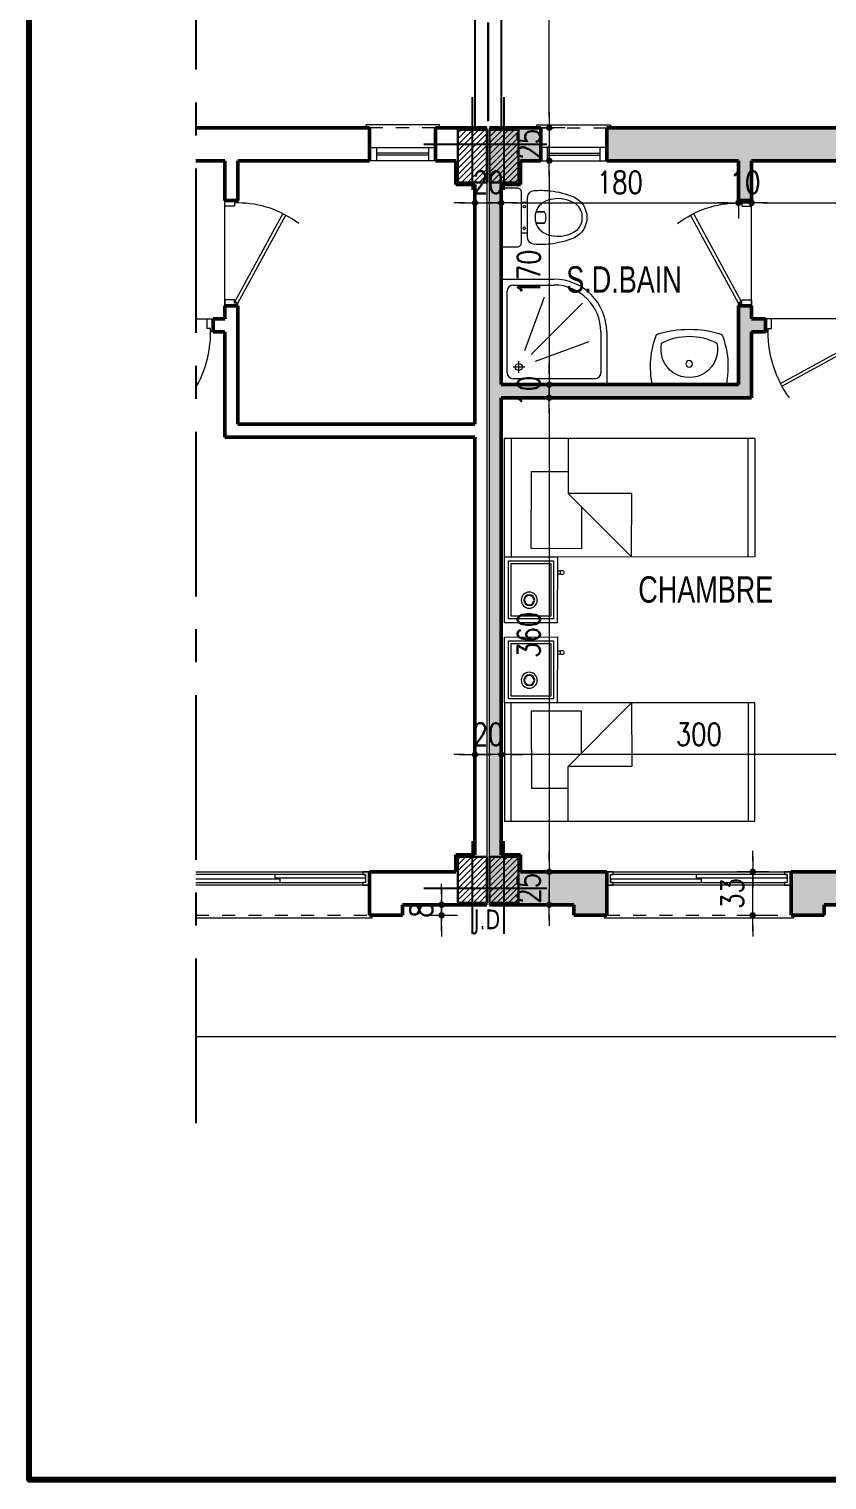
# Model space of a CAD drawing. Header units: millimetres. Extents: x 906 to 2589, y -1235 to -637.
# Drawn here: x 2543.18 to 2549.24, y -1234.88 to -1223.86 of the extents above; entities that cross this region are included whole.
import ezdxf

# ---------------------------------------------------------------- set-up
doc = ezdxf.new("R2010")
doc.units = ezdxf.units.MM
doc.linetypes.add('AXES', pattern=[2, 1.25, -0.25, 0.25, -0.25])
doc.linetypes.add('HIDDEN', pattern=[0.375, 0.25, -0.125])
doc.layers.get('DEFPOINTS').update_dxf_attribs({"color": 255, "lineweight": 13})
for name, color, linetype, lineweight in [('A-signe', 7, 'Continuous', 9), ('APPUITS', 7, 'Continuous', 18), ('AXE LIMITE', 1, 'AXES', 30), ('DIM.', 4, 'Continuous', 25), ('Extracteur cuisine 300m3', 7, 'Continuous', 20), ('interrompu', 7, 'HIDDEN', 15), ('MENUISERIE', 7, 'Continuous', 13), ('MEUBLE', 35, 'Continuous', 15), ('MUR 0.2', 7, 'Continuous', 20), ('MUR 0.25', 7, 'Continuous', 25), ('MUR 0.5', 7, 'Continuous', 50), ('mur 0.8', 7, 'Continuous', 80), ('POTEAUX ARCH', 7, 'Continuous', 30), ('POTEAUX HACHURE', 7, 'Continuous', 15), ('REVERS D EAU', 7, 'Continuous', 13), ('SANITAIRE', 7, 'Continuous', 15), ('TEXTE', 7, 'Continuous', 20)]:
    doc.layers.add(name, color=color, linetype=linetype, lineweight=lineweight)
doc.layers.add('AXE', color=7, linetype='AXES')
doc.layers.add('teinte 5', color=200, linetype='Continuous')
doc.styles.add('atef', font='romans.shx', dxfattribs={"width": 0.8})
doc.styles.add('COTE', font='verdana.ttf', dxfattribs={"width": 0.7})
doc.styles.add('STYLE4', font='swisscl.ttf')
doc.dimstyles.new('COTEXT', dxfattribs={"dimscale": 0, "dimtxt": 0.17, "dimasz": 0.08, "dimexe": 0.015, "dimexo": 0.015, "dimgap": 0.07, "dimtad": 1, "dimdec": 0, "dimlfac": 100, "dimzin": 0, "dimdsep": 46, "dimtxsty": 'atef', "dimblk": 'SIG2', "dimcen": 0.15, "dimse1": 1, "dimse2": 1, "dimclrd": 256, "dimclre": 6, "dimclrt": 2, "dimadec": 0, "dimazin": 0, "dimtfac": 0.5, "dimtdec": 0, "dimtix": 1, "dimtmove": 2, "dimatfit": 1, "dimldrblk": 'SIG2', "dimfxl": 0.18, "dimtolj": 1, "dimtzin": 0, "dimlwd": 18, "dimarcsym": 0})

# ---------------------------------------------------------------- blocks, each defined once
blk = doc.blocks.new('PORTE 0.90')
at = {"layer": 'MENUISERIE'}
for points in [[(-0.786, 0.391), (-0.033, -0.022), (-0.02, 0), (-0.774, 0.413)], [(-0.9, 0), (-0.88, 0), (-0.88, -0.025), (-0.855, -0.025), (-0.855, -0.1), (-0.9, -0.1)], [(0, 0), (-0.02, 0), (-0.02, -0.025), (-0.045, -0.025), (-0.045, -0.1), (0, -0.1)]]:
    blk.add_lwpolyline(points, dxfattribs=at)
blk.add_arc((-0.02, 0), 0.86, 144.3645, 180, dxfattribs=at)
blk = doc.blocks.new('P - 0.80')
at = {"layer": 'MENUISERIE'}
for points in [[(-0.699, 0.341), (-0.033, -0.022), (-0.02, 0), (-0.688, 0.363)], [(-0.8, 0), (-0.78, 0), (-0.78, -0.025), (-0.755, -0.025), (-0.755, -0.1), (-0.8, -0.1)], [(0, 0), (-0.02, 0), (-0.02, -0.025), (-0.045, -0.025), (-0.045, -0.1), (0, -0.1)]]:
    blk.add_lwpolyline(points, dxfattribs=at)
blk.add_arc((-0.02, 0), 0.76, 142.5454, 180, dxfattribs=at)
blk = doc.blocks.new('SIG2')
at = {"layer": 'A-signe'}
for p, q in [((0, 1.5), (0, 0.5)), ((-1.5, 0), (-0.5, 0)), ((-0.5, 0), (0.5, 0)), ((0, 0.5), (0, -0.5)), ((0.5, 0), (1.5, 0)), ((0, -0.5), (0, -1.5))]:
    blk.add_line(p, q, dxfattribs=at)
at = {"layer": 'A-signe', "const_width": 0.3}
blk.add_lwpolyline([(-0.15, 0, 1), (0.15, 0, 1)], format="xyb", close=True, dxfattribs=at)
blk = doc.blocks.new('*D1189')
at = {"layer": 'DEFPOINTS', "color": 0, "transparency": 16777216}
for p in [(2546.938, -1224.614), (2547.012, -1224.864), (2547.127, -1224.864)]:
    blk.add_point(p, dxfattribs=at)
at = {"layer": 'DIM.', "lineweight": 18, "transparency": 16777216}
for p, q in [((2547.127, -1224.534), (2547.127, -1224.454)), ((2547.127, -1224.614), (2547.127, -1224.864)), ((2547.127, -1224.944), (2547.127, -1225.024))]:
    blk.add_line(p, q, dxfattribs=at)
at = {"layer": 'DIM.', "lineweight": 18, "transparency": 16777216, "xscale": 0.08, "yscale": 0.08, "zscale": 0.08}
for p, rotation in [((2547.127, -1224.614), 270), ((2547.127, -1224.864), 90)]:
    blk.add_blockref('SIG2', p, dxfattribs=dict(at, rotation=rotation))
at = {"layer": 'DIM.', "color": 2, "transparency": 16777216, "insert": (2546.972, -1224.739), "char_height": 0.17, "attachment_point": 5, "rotation": 90, "style": 'atef'}
blk.add_mtext('\\A1;25', dxfattribs=at)
blk = doc.blocks.new('*D1190')
at = {"layer": 'DEFPOINTS', "color": 0, "transparency": 16777216}
for p in [(2547.012, -1224.864), (2546.763, -1226.564), (2547.127, -1226.564)]:
    blk.add_point(p, dxfattribs=at)
at = {"layer": 'DIM.', "lineweight": 18, "transparency": 16777216}
blk.add_line((2547.127, -1224.944), (2547.127, -1226.484), dxfattribs=at)
at = {"layer": 'DIM.', "lineweight": 18, "transparency": 16777216, "xscale": 0.08, "yscale": 0.08, "zscale": 0.08}
for p, rotation in [((2547.127, -1224.864), 90), ((2547.127, -1226.564), 270)]:
    blk.add_blockref('SIG2', p, dxfattribs=dict(at, rotation=rotation))
at = {"layer": 'DIM.', "color": 2, "transparency": 16777216, "insert": (2546.972, -1225.714), "char_height": 0.17, "attachment_point": 5, "rotation": 90, "style": 'atef'}
blk.add_mtext('\\A1;170', dxfattribs=at)
blk = doc.blocks.new('*D1073')
at = {"layer": 'DEFPOINTS', "color": 0, "transparency": 16777216}
for p in [(2546.811, -1226.564), (2546.84, -1226.664), (2547.127, -1226.664)]:
    blk.add_point(p, dxfattribs=at)
at = {"layer": 'DIM.', "lineweight": 18, "transparency": 16777216}
for p, q in [((2547.127, -1226.484), (2547.127, -1226.404)), ((2547.127, -1226.564), (2547.127, -1226.664)), ((2547.127, -1226.744), (2547.127, -1226.824))]:
    blk.add_line(p, q, dxfattribs=at)
at = {"layer": 'DIM.', "lineweight": 18, "transparency": 16777216, "xscale": 0.08, "yscale": 0.08, "zscale": 0.08}
for p, rotation in [((2547.127, -1226.564), 270), ((2547.127, -1226.664), 90)]:
    blk.add_blockref('SIG2', p, dxfattribs=dict(at, rotation=rotation))
at = {"layer": 'DIM.', "color": 2, "transparency": 16777216, "insert": (2546.972, -1226.614), "char_height": 0.17, "attachment_point": 5, "rotation": 90, "style": 'atef'}
blk.add_mtext('\\A1;10', dxfattribs=at)
blk = doc.blocks.new('*D1074')
at = {"layer": 'DEFPOINTS', "color": 0, "transparency": 16777216}
for p in [(2546.752, -1226.664), (2547.127, -1230.264), (2547.127, -1230.264)]:
    blk.add_point(p, dxfattribs=at)
at = {"layer": 'DIM.', "lineweight": 18, "transparency": 16777216}
blk.add_line((2547.127, -1226.744), (2547.127, -1230.184), dxfattribs=at)
at = {"layer": 'DIM.', "lineweight": 18, "transparency": 16777216, "xscale": 0.08, "yscale": 0.08, "zscale": 0.08}
for p, rotation in [((2547.127, -1226.664), 90), ((2547.127, -1230.264), 270)]:
    blk.add_blockref('SIG2', p, dxfattribs=dict(at, rotation=rotation))
at = {"layer": 'DIM.', "color": 2, "transparency": 16777216, "insert": (2546.972, -1228.464), "char_height": 0.17, "attachment_point": 5, "rotation": 90, "style": 'atef'}
blk.add_mtext('\\A1;360', dxfattribs=at)
blk = doc.blocks.new('*D1075')
at = {"layer": 'DEFPOINTS', "color": 0, "transparency": 16777216}
for p in [(2547.127, -1230.264), (2547.127, -1230.514), (2547.273, -1230.514)]:
    blk.add_point(p, dxfattribs=at)
at = {"layer": 'DIM.', "lineweight": 18, "transparency": 16777216}
for p, q in [((2547.127, -1230.184), (2547.127, -1230.104)), ((2547.127, -1230.264), (2547.127, -1230.514)), ((2547.127, -1230.594), (2547.127, -1230.674))]:
    blk.add_line(p, q, dxfattribs=at)
at = {"layer": 'DIM.', "lineweight": 18, "transparency": 16777216, "xscale": 0.08, "yscale": 0.08, "zscale": 0.08}
for p, rotation in [((2547.127, -1230.264), 270), ((2547.127, -1230.514), 90)]:
    blk.add_blockref('SIG2', p, dxfattribs=dict(at, rotation=rotation))
at = {"layer": 'DIM.', "color": 2, "transparency": 16777216, "insert": (2546.972, -1230.389), "char_height": 0.17, "attachment_point": 5, "rotation": 90, "style": 'atef'}
blk.add_mtext('\\A1;25', dxfattribs=at)
blk = doc.blocks.new('*D1076')
at = {"layer": 'DEFPOINTS', "color": 0, "transparency": 16777216}
for p in [(2546.013, -1230.594), (2546.31, -1230.594), (2546.543, -1230.514)]:
    blk.add_point(p, dxfattribs=at)
at = {"layer": 'DIM.', "lineweight": 18, "transparency": 16777216}
for p, q in [((2546.31, -1230.434), (2546.31, -1230.354)), ((2546.31, -1230.514), (2546.31, -1230.594)), ((2546.31, -1230.674), (2546.31, -1230.754))]:
    blk.add_line(p, q, dxfattribs=at)
at = {"layer": 'DIM.', "lineweight": 18, "transparency": 16777216, "xscale": 0.08, "yscale": 0.08, "zscale": 0.08}
for p, rotation in [((2546.31, -1230.514), 270), ((2546.31, -1230.594), 90)]:
    blk.add_blockref('SIG2', p, dxfattribs=dict(at, rotation=rotation))
at = {"layer": 'DIM.', "color": 2, "transparency": 16777216, "insert": (2546.155, -1230.554), "char_height": 0.17, "attachment_point": 5, "rotation": 90, "style": 'atef'}
blk.add_mtext('\\A1;8', dxfattribs=at)
blk = doc.blocks.new('*D1086')
at = {"layer": 'DEFPOINTS', "color": 0, "transparency": 16777216}
for p in [(2546.763, -1229.374), (2546.763, -1229.642), (2549.763, -1230.166)]:
    blk.add_point(p, dxfattribs=at)
at = {"layer": 'DIM.', "lineweight": 18, "transparency": 16777216}
blk.add_line((2549.683, -1229.374), (2546.843, -1229.374), dxfattribs=at)
at = {"layer": 'DIM.', "lineweight": 18, "transparency": 16777216, "xscale": 0.08, "yscale": 0.08, "zscale": 0.08, "rotation": 180}
blk.add_blockref('SIG2', (2546.763, -1229.374), dxfattribs=at)
at = {"layer": 'DIM.', "lineweight": 18, "transparency": 16777216, "xscale": 0.08, "yscale": 0.08, "zscale": 0.08}
blk.add_blockref('SIG2', (2549.763, -1229.374), dxfattribs=at)
at = {"layer": 'DIM.', "color": 2, "transparency": 16777216, "insert": (2548.263, -1229.219), "char_height": 0.17, "attachment_point": 5, "style": 'atef'}
blk.add_mtext('\\A1;300', dxfattribs=at)
blk = doc.blocks.new('*D1087')
at = {"layer": 'DEFPOINTS', "color": 0, "transparency": 16777216}
for p in [(2546.563, -1229.374), (2546.563, -1229.661), (2546.763, -1229.642)]:
    blk.add_point(p, dxfattribs=at)
at = {"layer": 'DIM.', "lineweight": 18, "transparency": 16777216}
for p, q in [((2546.483, -1229.374), (2546.403, -1229.374)), ((2546.763, -1229.374), (2546.563, -1229.374)), ((2546.843, -1229.374), (2546.923, -1229.374))]:
    blk.add_line(p, q, dxfattribs=at)
at = {"layer": 'DIM.', "lineweight": 18, "transparency": 16777216, "xscale": 0.08, "yscale": 0.08, "zscale": 0.08}
blk.add_blockref('SIG2', (2546.563, -1229.374), dxfattribs=at)
at = {"layer": 'DIM.', "lineweight": 18, "transparency": 16777216, "xscale": 0.08, "yscale": 0.08, "zscale": 0.08, "rotation": 180}
blk.add_blockref('SIG2', (2546.763, -1229.374), dxfattribs=at)
at = {"layer": 'DIM.', "color": 2, "transparency": 16777216, "insert": (2546.663, -1229.219), "char_height": 0.17, "attachment_point": 5, "style": 'atef'}
blk.add_mtext('\\A1;20', dxfattribs=at)
blk = doc.blocks.new('L.MAIN 56-46')
at = {"layer": 'SANITAIRE', "linetype": 'Continuous'}
blk.add_line((0, 0), (0, 0.56), dxfattribs=at)
blk.add_circle((-0.157, 0.28), 0.025, dxfattribs=at)
for centre, radius, start, end in [((-0.136, -0.105), 0.679, 78.4082, 111.1055), ((0.39, 0.28), 0.81, 162.1661, 197.8338), ((0.079, 0.28), 0.446, 151.9275, 208.0725), ((-0.268, 0.28), 0.215, 257.3196, 102.6804), ((-0.136, 0.66), 0.674, 248.7374, 281.6753)]:
    blk.add_arc(centre, radius, start, end, dxfattribs=at)
blk = doc.blocks.new('CUVETTE -2')
at = {"layer": 'SANITAIRE'}
for p, q in [((0.109, 0.15), (0.109, 0.2)), ((0.341, 0.15), (0.341, 0.2))]:
    blk.add_line(p, q, dxfattribs=at)
at = {"layer": 'SANITAIRE', "flags": 128}
for points in [[(0.068, 0.55, -0.290899), (0.225, 0.65)], [(0.125, 0.568, 0.259575), (0.102, 0.335)], [(0.225, 0.615, 0.251168), (0.125, 0.568)], [(0.225, 0.65, -0.290899), (0.382, 0.55)], [(0.325, 0.568, 0.251168), (0.225, 0.615)], [(0.348, 0.335, 0.259575), (0.325, 0.568)], [(0.023, 0.37, -0.068521), (0.068, 0.55)], [(0.382, 0.55, -0.068521), (0.427, 0.37)], [(0.021, 0.246, -0.05039), (0.023, 0.37)], [(0.102, 0.335, 0.300692), (0.225, 0.256)], [(0.225, 0.256, 0.300692), (0.348, 0.335)], [(0.427, 0.37, -0.05039), (0.429, 0.246)], [(0.379, 0.2), (0.071, 0.2, -0.39005), (0.021, 0.246)], [(0.429, 0.246, -0.39005), (0.379, 0.2)], [(0.45, 0), (0, 0), (0, 0.12, -0.414214), (0.03, 0.15)], [(0.03, 0.15), (0.42, 0.15, -0.414214), (0.45, 0.12)]]:
    blk.add_lwpolyline(points, format="xyb", dxfattribs=at)
at = {"layer": 'SANITAIRE'}
for points in [[(0.182, 0.329), (0.182, 0.329), (0.182, 0.262), (0.182, 0.262)], [(0.268, 0.329), (0.268, 0.329), (0.268, 0.262), (0.268, 0.262)]]:
    blk.add_lwpolyline(points, close=True, dxfattribs=at)
at = {"layer": 'SANITAIRE', "flags": 128}
blk.add_lwpolyline([(0.45, 0.12), (0.45, 0)], dxfattribs=at)
at = {"layer": 'SANITAIRE'}
for centre in [(0.143, 0.175), (0.307, 0.175)]:
    blk.add_circle(centre, 0.00977, dxfattribs=at)
blk.add_arc((0.225, 0.246), 0.0937, 62.6078, 117.3922, dxfattribs=at)
blk = doc.blocks.new('douche-2')
at = {"color": 0, "linetype": 'ByBlock'}
for p, q in [((0.044, -0.711), (0.044, -0.089)), ((0.089, -0.044), (0.711, -0.044)), ((0.133, -0.178), (0.133, -0.089)), ((0.756, -0.089), (0.756, -0.4)), ((0.089, -0.133), (0.178, -0.133)), ((0.259, -0.179), (0.667, -0.327)), ((0.179, -0.259), (0.327, -0.667)), ((0.228, -0.228), (0.617, -0.617)), ((0.4, -0.756), (0.089, -0.756))]:
    blk.add_line(p, q, dxfattribs=at)
at = {"color": 0}
blk.add_lwpolyline([(0.4, -0.8), (0, -0.8), (0, 0), (0.8, 0), (0.8, -0.4)], dxfattribs=at)
at = {"color": 0, "linetype": 'ByBlock'}
blk.add_circle((0.133, -0.133), 0.0267, dxfattribs=at)
for centre, radius, start, end in [((0.089, -0.089), 0.0444, 90, 180), ((0.711, -0.089), 0.0444, 0, 90), ((0.4, -0.4), 0.356, 270, 0), ((0.4, -0.4), 0.4, 270, 0), ((0.089, -0.711), 0.0444, 180, 270)]:
    blk.add_arc(centre, radius, start, end, dxfattribs=at)
blk = doc.blocks.new('*D1145')
at = {"layer": 'DEFPOINTS', "color": 0, "transparency": 16777216}
for p in [(2546.563, -1225.044), (2546.763, -1225.044), (2546.763, -1225.184)]:
    blk.add_point(p, dxfattribs=at)
at = {"layer": 'DIM.', "lineweight": 18, "transparency": 16777216}
for p, q in [((2546.483, -1225.184), (2546.403, -1225.184)), ((2546.563, -1225.184), (2546.763, -1225.184)), ((2546.843, -1225.184), (2546.923, -1225.184))]:
    blk.add_line(p, q, dxfattribs=at)
at = {"layer": 'DIM.', "lineweight": 18, "transparency": 16777216, "xscale": 0.08, "yscale": 0.08, "zscale": 0.08}
blk.add_blockref('SIG2', (2546.563, -1225.184), dxfattribs=at)
at = {"layer": 'DIM.', "lineweight": 18, "transparency": 16777216, "xscale": 0.08, "yscale": 0.08, "zscale": 0.08, "rotation": 180}
blk.add_blockref('SIG2', (2546.763, -1225.184), dxfattribs=at)
at = {"layer": 'DIM.', "color": 2, "transparency": 16777216, "insert": (2546.663, -1225.029), "char_height": 0.17, "attachment_point": 5, "style": 'atef'}
blk.add_mtext('\\A1;20', dxfattribs=at)
blk = doc.blocks.new('*D1278')
at = {"layer": 'DEFPOINTS', "color": 0, "transparency": 16777216}
for p in [(2548.563, -1224.864), (2546.763, -1225.044), (2548.563, -1225.184)]:
    blk.add_point(p, dxfattribs=at)
at = {"layer": 'DIM.', "lineweight": 18, "transparency": 16777216}
blk.add_line((2546.843, -1225.184), (2548.483, -1225.184), dxfattribs=at)
at = {"layer": 'DIM.', "lineweight": 18, "transparency": 16777216, "xscale": 0.08, "yscale": 0.08, "zscale": 0.08, "rotation": 180}
blk.add_blockref('SIG2', (2546.763, -1225.184), dxfattribs=at)
at = {"layer": 'DIM.', "lineweight": 18, "transparency": 16777216, "xscale": 0.08, "yscale": 0.08, "zscale": 0.08}
blk.add_blockref('SIG2', (2548.563, -1225.184), dxfattribs=at)
at = {"layer": 'DIM.', "color": 2, "transparency": 16777216, "insert": (2547.663, -1225.029), "char_height": 0.17, "attachment_point": 5, "style": 'atef'}
blk.add_mtext('\\A1;180', dxfattribs=at)
blk = doc.blocks.new('*D1279')
at = {"layer": 'DEFPOINTS', "color": 0, "transparency": 16777216}
for p in [(2548.563, -1224.864), (2548.663, -1224.864), (2548.663, -1225.184)]:
    blk.add_point(p, dxfattribs=at)
at = {"layer": 'DIM.', "lineweight": 18, "transparency": 16777216}
for p, q in [((2548.483, -1225.184), (2548.403, -1225.184)), ((2548.563, -1225.184), (2548.663, -1225.184)), ((2548.743, -1225.184), (2548.823, -1225.184))]:
    blk.add_line(p, q, dxfattribs=at)
at = {"layer": 'DIM.', "lineweight": 18, "transparency": 16777216, "xscale": 0.08, "yscale": 0.08, "zscale": 0.08}
blk.add_blockref('SIG2', (2548.563, -1225.184), dxfattribs=at)
at = {"layer": 'DIM.', "lineweight": 18, "transparency": 16777216, "xscale": 0.08, "yscale": 0.08, "zscale": 0.08, "rotation": 180}
blk.add_blockref('SIG2', (2548.663, -1225.184), dxfattribs=at)
at = {"layer": 'DIM.', "color": 2, "transparency": 16777216, "insert": (2548.613, -1225.029), "char_height": 0.17, "attachment_point": 5, "style": 'atef'}
blk.add_mtext('\\A1;10', dxfattribs=at)
blk = doc.blocks.new('*D1280')
at = {"layer": 'DEFPOINTS', "color": 0, "transparency": 16777216}
for p in [(2548.663, -1224.864), (2553.517, -1224.864), (2553.517, -1225.184)]:
    blk.add_point(p, dxfattribs=at)
at = {"layer": 'DIM.', "lineweight": 18, "transparency": 16777216}
blk.add_line((2548.743, -1225.184), (2553.437, -1225.184), dxfattribs=at)
at = {"layer": 'DIM.', "lineweight": 18, "transparency": 16777216, "xscale": 0.08, "yscale": 0.08, "zscale": 0.08, "rotation": 180}
blk.add_blockref('SIG2', (2548.663, -1225.184), dxfattribs=at)
at = {"layer": 'DIM.', "lineweight": 18, "transparency": 16777216, "xscale": 0.08, "yscale": 0.08, "zscale": 0.08}
blk.add_blockref('SIG2', (2553.517, -1225.184), dxfattribs=at)
at = {"layer": 'DIM.', "color": 2, "transparency": 16777216, "insert": (2551.09, -1225.029), "char_height": 0.17, "attachment_point": 5, "style": 'atef'}
blk.add_mtext('\\A1;485', dxfattribs=at)
blk = doc.blocks.new('*D1291')
at = {"layer": 'DEFPOINTS', "color": 0, "transparency": 16777216}
for p in [(2548.672, -1230.264), (2548.672, -1230.264), (2548.672, -1230.594)]:
    blk.add_point(p, dxfattribs=at)
at = {"layer": 'DIM.', "lineweight": 18, "transparency": 16777216}
for p, q in [((2548.672, -1230.184), (2548.672, -1230.104)), ((2548.672, -1230.594), (2548.672, -1230.264)), ((2548.672, -1230.674), (2548.672, -1230.754))]:
    blk.add_line(p, q, dxfattribs=at)
at = {"layer": 'DIM.', "lineweight": 18, "transparency": 16777216, "xscale": 0.08, "yscale": 0.08, "zscale": 0.08}
for p, rotation in [((2548.672, -1230.264), 270), ((2548.672, -1230.594), 90)]:
    blk.add_blockref('SIG2', p, dxfattribs=dict(at, rotation=rotation))
at = {"layer": 'DIM.', "color": 2, "transparency": 16777216, "insert": (2548.517, -1230.429), "char_height": 0.17, "attachment_point": 5, "rotation": 90, "style": 'atef'}
blk.add_mtext('\\A1;33', dxfattribs=at)
blk = doc.blocks.new('A$C4AA77CC6')
at = {"linetype": 'ByBlock'}
for p, q in [((1.123, 2.065), (0, 0.532)), ((1.093, 2.024), (1.819, 1.492)), ((1.849, 1.533), (1.123, 2.065)), ((1.849, 1.533), (0.726, 0)), ((0.57, 1.31), (0.96, 1.025)), ((0.674, 0.636), (0.57, 1.31)), ((0.96, 1.025), (0.674, 0.636)), ((0.396, 0.966), (0.171, 0.658)), ((0.653, 0.778), (0.396, 0.966)), ((0.756, 0.041), (0.03, 0.573)), ((0.171, 0.658), (0.643, 0.313)), ((1.011, 0.389), (0.674, 0.636)), ((0, 0.532), (0.726, 0)), ((0.643, 0.313), (0.808, 0.538))]:
    blk.add_line(p, q, dxfattribs=at)
blk = doc.blocks.new('A$C209961D1')
at = {"linetype": 'ByBlock'}
for p, q in [((0.236, 0.618), (0, 0.295)), ((0.243, 0.576), (0.042, 0.302)), ((0.64, 0.323), (0.236, 0.618)), ((0.598, 0.316), (0.243, 0.576)), ((0.247, 0.548), (0.07, 0.306)), ((0.57, 0.312), (0.247, 0.548)), ((0.55, 0.419), (0.568, 0.406)), ((0, 0.295), (0.403, 0)), ((0.042, 0.302), (0.397, 0.042)), ((0.07, 0.306), (0.393, 0.07)), ((0.393, 0.07), (0.57, 0.312)), ((0.397, 0.042), (0.598, 0.316)), ((0.403, 0), (0.64, 0.323))]:
    blk.add_line(p, q, dxfattribs=at)
for radius in [0.061, 0.041, 0.036]:
    blk.add_circle((0.249, 0.345), radius, dxfattribs=at)
for centre, radius, start, end in [((0.529, 0.426), 0.0216, 269.7237, 342.5351), ((0.565, 0.421), 0.0157, 280.3371, 187.2282), ((0.58, 0.388), 0.0216, 125.0302, 197.8416)]:
    blk.add_arc(centre, radius, start, end, dxfattribs=at)
blk = doc.blocks.new('*D1179')
at = {"layer": 'DEFPOINTS', "color": 0, "transparency": 16777216}
for p in [(2547.127, -1220.714), (2548.421, -1220.714), (2548.421, -1224.614)]:
    blk.add_point(p, dxfattribs=at)
at = {"layer": 'DIM.', "lineweight": 18, "transparency": 16777216}
blk.add_line((2547.127, -1224.534), (2547.127, -1220.794), dxfattribs=at)
at = {"layer": 'DIM.', "lineweight": 18, "transparency": 16777216, "xscale": 0.08, "yscale": 0.08, "zscale": 0.08}
for p, rotation in [((2547.127, -1220.714), 90), ((2547.127, -1224.614), 270)]:
    blk.add_blockref('SIG2', p, dxfattribs=dict(at, rotation=rotation))
at = {"layer": 'DIM.', "color": 2, "transparency": 16777216, "insert": (2546.972, -1222.664), "char_height": 0.17, "attachment_point": 5, "rotation": 90, "style": 'atef'}
blk.add_mtext('\\A1;390', dxfattribs=at)

msp = doc.modelspace()

# ---------------------------------------------------------------- hatches: boundary and pattern name
at = {"layer": 'POTEAUX HACHURE'}
h = msp.add_hatch(dxfattribs=at)
h.set_pattern_fill('ANSI31', color=256, scale=0.01)
h.set_pattern_definition([(45, (1524.19713, -320.848652), (-0.0224506403, 0.0224506403), [])])
h.paths.add_polyline_path([(2546.653, -1224.629), (2546.433, -1224.629), (2546.433, -1225.029), (2546.653, -1225.029)])
h.paths.add_polyline_path([(2546.673, -1224.629), (2546.893, -1224.629), (2546.893, -1225.029), (2546.673, -1225.029)])
h = msp.add_hatch(dxfattribs=at)
h.set_pattern_fill('ANSI31', color=256, scale=0.01)
h.set_pattern_definition([(45, (1524.19713, -320.748652), (-0.0224506403, 0.0224506403), [])])
h.paths.add_polyline_path([(2546.653, -1230.499), (2546.433, -1230.499), (2546.433, -1230.149), (2546.653, -1230.149)])
h.paths.add_polyline_path([(2546.673, -1230.499), (2546.893, -1230.499), (2546.893, -1230.149), (2546.673, -1230.149)])
at = {"layer": 'teinte 5'}
h = msp.add_hatch(color=256, dxfattribs=at)
h.dxf.hatch_style = 1
h.paths.add_polyline_path([(2550.913, -1223.864), (2550.583, -1223.864), (2550.583, -1224.114), (2550.663, -1224.114), (2550.663, -1224.614), (2547.563, -1224.614), (2547.563, -1224.864), (2548.563, -1224.864), (2548.563, -1225.165), (2548.663, -1225.165), (2548.663, -1224.864), (2551.823, -1224.864), (2551.823, -1224.764), (2550.913, -1224.764)])
h = msp.add_hatch(color=256, dxfattribs=at)
h.dxf.hatch_style = 1
h.paths.add_polyline_path([(2547.563, -1230.264), (2546.908, -1230.264), (2546.908, -1230.134), (2546.763, -1230.134), (2546.763, -1226.664), (2548.663, -1226.664), (2548.663, -1226.164), (2548.769, -1226.164), (2548.769, -1226.064), (2548.663, -1226.064), (2548.663, -1225.965), (2548.563, -1225.965), (2548.563, -1226.564), (2546.763, -1226.564), (2546.763, -1225.044), (2546.908, -1225.044), (2546.908, -1224.864), (2547.063, -1224.864), (2547.063, -1224.614), (2546.673, -1224.614), (2546.673, -1230.514), (2547.313, -1230.514), (2547.313, -1230.594), (2547.563, -1230.594)])
h = msp.add_hatch(color=256, dxfattribs=at)
h.dxf.hatch_style = 1
h.paths.add_polyline_path([(2550.663, -1230.264), (2549.863, -1230.264), (2549.863, -1226.164), (2549.963, -1226.164), (2549.963, -1226.064), (2549.669, -1226.064), (2549.669, -1226.164), (2549.763, -1226.164), (2549.763, -1230.264), (2548.963, -1230.264), (2548.963, -1230.594), (2549.213, -1230.594), (2549.213, -1230.514), (2550.413, -1230.514), (2550.413, -1230.594), (2550.663, -1230.594)])

# ---------------------------------------------------------------- linework, layer by layer
at = {"layer": 'APPUITS'}
for points in [[(2546.293, -1224.614), (2546.293, -1224.591), (2545.735, -1224.591), (2545.735, -1224.614)], [(2547.033, -1224.614), (2547.033, -1224.591), (2547.591, -1224.591), (2547.591, -1224.614)], [(2544.443, -1230.614), (2545.783, -1230.614), (2545.783, -1230.594)], [(2547.543, -1230.594), (2547.543, -1230.614), (2548.983, -1230.614), (2548.983, -1230.594)]]:
    msp.add_lwpolyline(points, dxfattribs=at)
at = {"layer": 'AXE'}
for p, q in [((2546.543, -1224.381), (2546.543, -1225.084)), ((2546.783, -1224.381), (2546.783, -1225.084)), ((2546.175, -1224.739), (2546.868, -1224.739)), ((2546.415, -1224.739), (2547.108, -1224.739)), ((2546.543, -1230.031), (2546.543, -1230.734)), ((2546.783, -1230.031), (2546.783, -1230.734)), ((2546.175, -1230.389), (2546.868, -1230.389)), ((2546.415, -1230.389), (2547.108, -1230.389))]:
    msp.add_line(p, q, dxfattribs=at)
msp.add_lwpolyline([(2544.443, -1200.922), (2544.443, -1232.191)], dxfattribs=at)
at = {"layer": 'AXE LIMITE', "ltscale": 0.6}
msp.add_line((2546.663, -1216.614), (2546.663, -1224.615), dxfattribs=at)
at = {"layer": 'interrompu', "ltscale": 0.2}
for p, q in [((2546.263, -1224.614), (2545.763, -1224.614)), ((2547.063, -1224.614), (2547.563, -1224.614)), ((2544.443, -1230.594), (2545.763, -1230.594)), ((2547.563, -1230.594), (2548.963, -1230.594))]:
    msp.add_line(p, q, dxfattribs=at)
at = {"layer": 'MENUISERIE', "color": 2, "linetype": 'Continuous'}
for p, q in [((2546.263, -1224.864), (2545.763, -1224.864)), ((2545.765, -1224.764), (2546.263, -1224.764)), ((2545.815, -1224.764), (2545.815, -1224.864)), ((2546.213, -1224.807), (2545.815, -1224.807)), ((2546.213, -1224.822), (2545.815, -1224.822)), ((2546.213, -1224.864), (2546.213, -1224.764)), ((2547.56, -1224.764), (2547.063, -1224.764)), ((2547.063, -1224.864), (2547.563, -1224.864)), ((2547.113, -1224.864), (2547.113, -1224.764)), ((2547.113, -1224.807), (2547.511, -1224.807)), ((2547.113, -1224.822), (2547.511, -1224.822)), ((2547.511, -1224.764), (2547.511, -1224.864)), ((2544.443, -1230.264), (2545.763, -1230.264)), ((2547.563, -1230.264), (2548.963, -1230.264)), ((2545.713, -1230.284), (2544.443, -1230.284)), ((2544.443, -1230.344), (2545.713, -1230.344)), ((2545.763, -1230.364), (2544.443, -1230.364)), ((2548.963, -1230.364), (2547.563, -1230.364)), ((2548.913, -1230.284), (2547.613, -1230.284)), ((2547.613, -1230.344), (2548.913, -1230.344))]:
    msp.add_line(p, q, dxfattribs=at)
at = {"layer": 'MENUISERIE'}
for p, q in [((2544.663, -1225.965), (2544.663, -1225.165)), ((2548.663, -1225.965), (2548.663, -1225.165)), ((2544.663, -1226.015), (2544.663, -1225.215)), ((2548.663, -1226.015), (2548.663, -1225.215)), ((2544.443, -1226.064), (2544.576, -1226.064)), ((2549.669, -1226.064), (2548.769, -1226.064))]:
    msp.add_line(p, q, dxfattribs=at)
for points in [[(2544.576, -1226.164), (2544.556, -1226.164), (2544.556, -1226.139), (2544.531, -1226.139), (2544.531, -1226.064), (2544.576, -1226.064)], [(2544.462, -1226.555), (2544.443, -1226.545)], [(2544.443, -1226.574), (2544.45, -1226.577)]]:
    msp.add_lwpolyline(points, dxfattribs=at)
at = {"layer": 'MENUISERIE', "color": 2, "linetype": 'Continuous', "extrusion": (0, 0, -1)}
for points in [[(-2545.763, -1230.364), (-2545.763, -1230.264), (-2545.713, -1230.264), (-2545.713, -1230.284), (-2545.733, -1230.284), (-2545.733, -1230.344), (-2545.713, -1230.344), (-2545.713, -1230.364), (-2545.713, -1230.364)], [(-2547.563, -1230.364), (-2547.613, -1230.364), (-2547.613, -1230.344), (-2547.593, -1230.344), (-2547.593, -1230.284), (-2547.613, -1230.284), (-2547.613, -1230.264), (-2547.563, -1230.264), (-2547.563, -1230.264)], [(-2548.963, -1230.364), (-2548.963, -1230.264), (-2548.913, -1230.264), (-2548.913, -1230.284), (-2548.933, -1230.284), (-2548.933, -1230.344), (-2548.913, -1230.344), (-2548.913, -1230.364), (-2548.913, -1230.364)], [(-2545.733, -1230.309), (-2545.733, -1230.284), (-2545.043, -1230.284), (-2545.043, -1230.309), (-2545.043, -1230.309)], [(-2548.283, -1230.344), (-2548.283, -1230.319), (-2547.593, -1230.319), (-2547.593, -1230.344), (-2547.593, -1230.344)], [(-2548.933, -1230.309), (-2548.933, -1230.284), (-2548.243, -1230.284), (-2548.243, -1230.309), (-2548.243, -1230.309)]]:
    msp.add_lwpolyline(points, close=True, dxfattribs=at)
msp.add_lwpolyline([(-2544.443, -1230.344), (-2545.083, -1230.344), (-2545.083, -1230.319), (-2544.443, -1230.319)], dxfattribs=at)
at = {"layer": 'MENUISERIE'}
msp.add_arc((2543.696, -1226.164), 0.86, 330.3978, 0, dxfattribs=at)
at = {"layer": 'MUR 0.2'}
for p, q in [((2546.653, -1224.614), (2546.653, -1230.514)), ((2546.673, -1230.514), (2546.673, -1224.614))]:
    msp.add_line(p, q, dxfattribs=at)
at = {"layer": 'MUR 0.25', "linetype": 'Continuous'}
for p, q in [((2546.563, -1220.714), (2546.563, -1224.614)), ((2546.763, -1220.714), (2546.763, -1224.614))]:
    msp.add_line(p, q, dxfattribs=at)
at = {"layer": 'MUR 0.5'}
for p, q in [((2544.443, -1224.614), (2545.763, -1224.614)), ((2545.763, -1224.864), (2545.763, -1224.614)), ((2546.263, -1224.614), (2546.653, -1224.614)), ((2546.263, -1224.864), (2546.263, -1224.614)), ((2546.673, -1224.614), (2547.063, -1224.614)), ((2547.063, -1224.864), (2547.063, -1224.614)), ((2547.563, -1224.614), (2550.663, -1224.614)), ((2547.563, -1224.864), (2547.563, -1224.614)), ((2544.443, -1224.864), (2544.663, -1224.864)), ((2544.663, -1225.165), (2544.663, -1224.864)), ((2544.763, -1225.165), (2544.763, -1224.864)), ((2544.763, -1224.864), (2545.763, -1224.864)), ((2546.263, -1224.864), (2546.418, -1224.864)), ((2546.418, -1225.044), (2546.418, -1224.864)), ((2546.908, -1224.864), (2547.063, -1224.864)), ((2546.908, -1224.864), (2546.908, -1225.044)), ((2547.563, -1224.864), (2548.563, -1224.864)), ((2548.563, -1225.165), (2548.563, -1224.864)), ((2548.663, -1225.165), (2548.663, -1224.864)), ((2548.663, -1224.864), (2551.823, -1224.864)), ((2546.563, -1225.044), (2546.418, -1225.044)), ((2546.563, -1226.864), (2546.563, -1225.044)), ((2546.763, -1226.564), (2546.763, -1225.044)), ((2546.908, -1225.044), (2546.763, -1225.044)), ((2544.763, -1225.165), (2544.663, -1225.165)), ((2548.563, -1225.165), (2548.663, -1225.165)), ((2544.663, -1226.064), (2544.663, -1225.965)), ((2544.763, -1225.965), (2544.663, -1225.965)), ((2544.763, -1226.864), (2544.763, -1225.965)), ((2548.563, -1226.564), (2548.563, -1225.965)), ((2548.563, -1225.965), (2548.663, -1225.965)), ((2548.663, -1226.064), (2548.663, -1225.965)), ((2544.663, -1226.064), (2544.576, -1226.064)), ((2544.576, -1226.164), (2544.576, -1226.064)), ((2548.663, -1226.064), (2548.769, -1226.064)), ((2548.769, -1226.164), (2548.769, -1226.064)), ((2544.663, -1226.164), (2544.576, -1226.164)), ((2544.663, -1226.964), (2544.663, -1226.164)), ((2548.663, -1226.664), (2548.663, -1226.164)), ((2548.663, -1226.164), (2548.769, -1226.164)), ((2546.763, -1226.564), (2548.563, -1226.564)), ((2546.763, -1230.134), (2546.763, -1226.664)), ((2546.763, -1226.664), (2548.663, -1226.664)), ((2544.763, -1226.864), (2546.563, -1226.864)), ((2544.663, -1226.964), (2546.563, -1226.964)), ((2546.563, -1230.134), (2546.563, -1226.964)), ((2546.563, -1230.134), (2546.418, -1230.134)), ((2546.418, -1230.134), (2546.418, -1230.264)), ((2546.908, -1230.134), (2546.763, -1230.134)), ((2546.908, -1230.264), (2546.908, -1230.134)), ((2545.763, -1230.264), (2546.418, -1230.264)), ((2545.763, -1230.594), (2545.763, -1230.264)), ((2546.908, -1230.264), (2547.563, -1230.264)), ((2547.563, -1230.264), (2547.563, -1230.594)), ((2548.963, -1230.264), (2549.763, -1230.264)), ((2548.963, -1230.594), (2548.963, -1230.264)), ((2546.013, -1230.594), (2545.763, -1230.594)), ((2546.653, -1230.514), (2546.013, -1230.514)), ((2546.013, -1230.514), (2546.653, -1230.514)), ((2546.013, -1230.514), (2546.013, -1230.594)), ((2547.313, -1230.514), (2546.673, -1230.514)), ((2546.673, -1230.514), (2547.062, -1230.514)), ((2547.313, -1230.594), (2547.313, -1230.514)), ((2547.563, -1230.594), (2547.313, -1230.594)), ((2549.213, -1230.594), (2548.963, -1230.594)), ((2549.213, -1230.514), (2550.413, -1230.514)), ((2549.213, -1230.514), (2549.213, -1230.594))]:
    msp.add_line(p, q, dxfattribs=at)
at = {"layer": 'mur 0.8'}
msp.add_lwpolyline([(2543.178, -1200.922), (2587.178, -1200.922), (2587.178, -1234.882), (2543.178, -1234.882)], close=True, dxfattribs=at)
at = {"layer": 'POTEAUX ARCH'}
for points in [[(2546.653, -1224.629), (2546.433, -1224.629), (2546.433, -1225.029), (2546.653, -1225.029)], [(2546.673, -1224.629), (2546.893, -1224.629), (2546.893, -1225.029), (2546.673, -1225.029)], [(2546.653, -1230.499), (2546.433, -1230.499), (2546.433, -1230.149), (2546.653, -1230.149)], [(2546.673, -1230.499), (2546.893, -1230.499), (2546.893, -1230.149), (2546.673, -1230.149)]]:
    msp.add_lwpolyline(points, close=True, dxfattribs=at)
at = {"layer": 'REVERS D EAU'}
msp.add_lwpolyline([(2544.443, -1231.514), (2551.827, -1231.514)], dxfattribs=at)

# ---------------------------------------------------------------- block references
at = {"layer": 'MENUISERIE', "rotation": 270}
msp.add_blockref('P - 0.80', (2544.763, -1225.965), dxfattribs=at)
at = {"layer": 'MENUISERIE', "xscale": -1}
for name, p, rotation in [('P - 0.80', (2548.563, -1225.965), 90), ('PORTE 0.90', (2549.669, -1226.164), 180)]:
    msp.add_blockref(name, p, dxfattribs=dict(at, rotation=rotation))
at = {"layer": 'MEUBLE', "xscale": -1}
for name, p, rotation in [('A$C4AA77CC6', (2546.359, -1227.559), 233.7826317551634), ('A$C209961D1', (2546.55, -1228.198), 233.7826317551564), ('A$C209961D1', (2546.55, -1228.806), 233.7826317551564)]:
    msp.add_blockref(name, p, dxfattribs=dict(at, rotation=rotation))
at = {"layer": 'MEUBLE', "rotation": 306.2173682448366}
msp.add_blockref('A$C4AA77CC6', (2546.359, -1229.295), dxfattribs=at)
at = {"layer": 'SANITAIRE'}
for name, p, rotation in [('CUVETTE -2', (2546.763, -1225.07), 270.0000000000075), ('douche-2', (2546.763, -1226.564), 90)]:
    msp.add_blockref(name, p, dxfattribs=dict(at, rotation=rotation))
at = {"layer": 'SANITAIRE', "xscale": -1, "rotation": 89.99999999999247}
msp.add_blockref('L.MAIN 56-46', (2548.47, -1226.564), dxfattribs=at)

# ---------------------------------------------------------------- texts
at = {"layer": 'Extracteur cuisine 300m3', "lineweight": 25, "style": 'COTE', "width": 0.7}
msp.add_text('J.D', height=0.15, dxfattribs=at).set_placement((2546.555, -1230.7, 0))
at = {"layer": 'TEXTE', "style": 'STYLE4'}
msp.add_text('CHAMBRE', height=0.2, dxfattribs=at).set_placement((2547.803, -1228.22))
at = {"layer": 'TEXTE', "insert": (2547.256, -1225.666), "char_height": 0.2, "width": 0.80802, "attachment_point": 1, "style": 'STYLE4'}
msp.add_mtext('S.D.BAIN', dxfattribs=at)

# ---------------------------------------------------------------- dimensions: what is measured, and where the dimension line sits
at = {"layer": 'DIM.'}
for base, p1, p2, angle, picture, middle in [((2547.127, -1220.714), (2548.421, -1224.614), (2548.421, -1220.714), 90, '*D1179', (2546.972, -1222.664)), ((2547.127, -1224.864), (2546.938, -1224.614), (2547.012, -1224.864), 90, '*D1189', (2546.972, -1224.739)), ((2547.127, -1226.564), (2547.012, -1224.864), (2546.763, -1226.564), 90, '*D1190', (2546.972, -1225.714)), ((2547.127, -1226.664), (2546.811, -1226.564), (2546.84, -1226.664), 90, '*D1073', (2546.972, -1226.614)), ((2547.127, -1230.264), (2546.752, -1226.664), (2547.127, -1230.264), 90, '*D1074', (2546.972, -1228.464)), ((2546.563, -1229.374), (2546.763, -1229.642), (2546.563, -1229.661), 180, '*D1087', (2546.663, -1229.219)), ((2546.763, -1229.374), (2549.763, -1230.166), (2546.763, -1229.642), 180, '*D1086', (2548.263, -1229.219)), ((2547.127, -1230.514), (2547.127, -1230.264), (2547.273, -1230.514), 90, '*D1075', (2546.972, -1230.389)), ((2548.672, -1230.264), (2548.672, -1230.594), (2548.672, -1230.264), 90, '*D1291', (2548.517, -1230.429)), ((2546.31, -1230.594), (2546.543, -1230.514), (2546.013, -1230.594), 90, '*D1076', (2546.155, -1230.554))]:
    dim = msp.add_linear_dim(base=base, p1=p1, p2=p2, angle=angle, dimstyle='COTEXT', override={"dimscale": 1}, dxfattribs=at)
    dim.commit()
    dim.dimension.update_dxf_attribs({"geometry": picture, "text_midpoint": middle})
for base, p1, p2, picture, middle in [((2548.563, -1225.184), (2546.763, -1225.044), (2548.563, -1224.864), '*D1278', (2547.663, -1225.029)), ((2548.663, -1225.184), (2548.563, -1224.864), (2548.663, -1224.864), '*D1279', (2548.613, -1225.029)), ((2553.517, -1225.184), (2548.663, -1224.864), (2553.517, -1224.864), '*D1280', (2551.09, -1225.029)), ((2546.763, -1225.184), (2546.563, -1225.044), (2546.763, -1225.044), '*D1145', (2546.663, -1225.029))]:
    dim = msp.add_linear_dim(base=base, p1=p1, p2=p2, dimstyle='COTEXT', override={"dimscale": 1}, dxfattribs=at)
    dim.commit()
    dim.dimension.update_dxf_attribs({"geometry": picture, "text_midpoint": middle})

doc.saveas('drawing.dxf')
